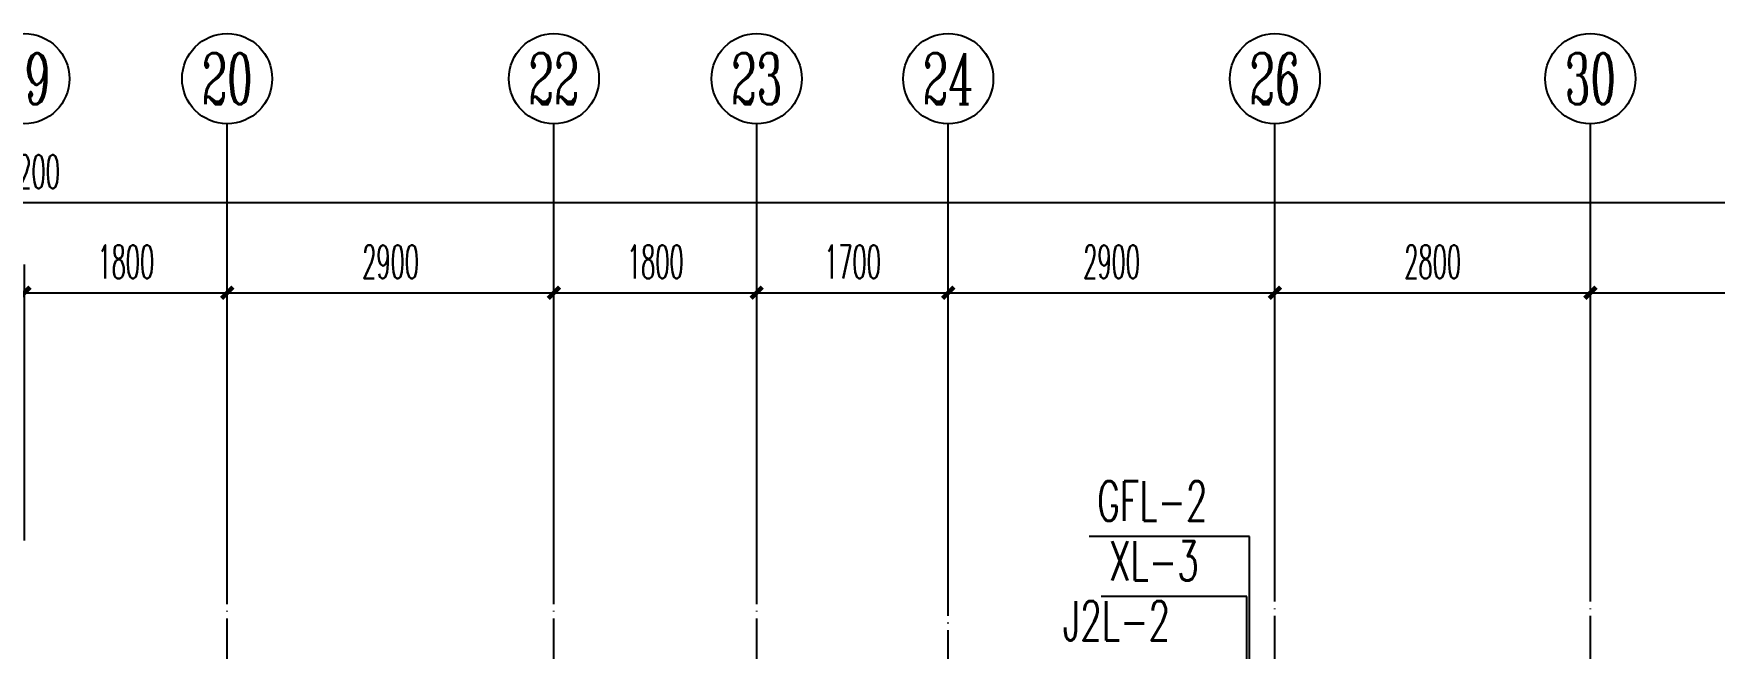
# Model space of a CAD drawing. Extents: x 27938 to 1507990, y 110129 to 923079.
# Drawn here: x 852999 to 867918, y 454925 to 460382 of the extents above; entities that cross this region are included whole.
import ezdxf
from ezdxf.enums import TextEntityAlignment as Align

# ---------------------------------------------------------------- set-up
doc = ezdxf.new("R2010")
doc.units = 0
doc.header["$LTSCALE"] = 1000
doc.header["$MEASUREMENT"] = 0
doc.linetypes.add('DOTE', pattern=[2.42, 2, -0.2, 0.02, -0.2])
for name, color, linetype in [('AXIS', 3, 'Continuous'), ('AXIS_TEXT', 7, 'Continuous'), ('DIM_不分区消火栓', 1, 'Continuous'), ('DIM_管井排水', 5, 'Continuous'), ('DIM_给水', 3, 'Continuous'), ('DOTE', 1, 'Continuous')]:
    doc.layers.add(name, color=color, linetype=linetype)
doc.styles.add('_TCH_AXIS', font='COMPLEX', dxfattribs={"bigfont": 'GBCBIG'})
doc.styles.add('_TCH_DIM_T3', font='SIMPLEX.shx', dxfattribs={"width": 0.494118, "bigfont": 'GBCBIG.shx'})
doc.styles.add('_TWT_SERIAL', font='SIMPLEX', dxfattribs={"width": 0.8, "height": 3.5, "bigfont": 'HZTXT'})
doc.styles.add('COMPLEX', font='COMPLEX')
doc.dimstyles.new('_TCH_ARCH&&100', dxfattribs={"dimtxt": 297.5, "dimasz": 100, "dimexe": 250, "dimexo": 300, "dimgap": 126.25, "dimtad": 1, "dimdec": 0, "dimzin": 0, "dimdsep": 46, "dimtxsty": '_TCH_DIM_T3', "dimblk": 'ARCHTICK', "dimcen": 0.09, "dimclrt": 4, "dimazin": 2, "dimtfac": 1, "dimtdec": 0, "dimtix": 1, "dimtmove": 2, "dimatfit": 3, "dimfxl": 100, "dimtolj": 1, "dimtzin": 0, "dimarcsym": 0})

# ---------------------------------------------------------------- blocks, each defined once
blk = doc.blocks.new('GDGDGDSDA')
at = {"layer": 'DOTE', "color": 0, "linetype": 'DOTE', "ltscale": 0.3}
for p, q in [((446135, 367858), (446135, 376108)), ((449035, 367858), (449035, 376108)), ((450835, 367858), (450835, 376108)), ((452535, 370658), (452535, 376108)), ((455435, 370059), (455435, 376108)), ((458235, 370059), (458235, 376108))]:
    blk.add_line(p, q, dxfattribs=at)
blk = doc.blocks.new('_ArchTick')
at = {"color": 0, "linetype": 'ByBlock', "const_width": 0.4}
blk.add_lwpolyline([(-0.5, -0.5), (0.5, 0.5)], dxfattribs=at)
blk = doc.blocks.new('*D1004')
at = {"layer": 'AXIS', "color": 0, "lineweight": -2}
for p, q in [((866817, 455882), (866817, 458332)), ((869717, 455882), (869717, 458332)), ((866817, 458082), (869717, 458082))]:
    blk.add_line(p, q, dxfattribs=at)
at = {"layer": 'Defpoints', "color": 0}
for p in [(869717, 458082), (866817, 455582), (869717, 455582)]:
    blk.add_point(p, dxfattribs=at)
at = {"layer": 'AXIS', "color": 0, "lineweight": -2, "xscale": 100, "yscale": 100, "zscale": 100, "rotation": 180}
blk.add_blockref('_ArchTick', (866817, 458082), dxfattribs=at)
at = {"layer": 'AXIS', "color": 0, "lineweight": -2, "xscale": 100, "yscale": 100, "zscale": 100}
blk.add_blockref('_ArchTick', (869717, 458082), dxfattribs=at)
at = {"layer": 'AXIS', "color": 4, "insert": (868267, 458357), "char_height": 297.5, "attachment_point": 5, "style": '_TCH_DIM_T3'}
blk.add_mtext('\\A1;2900', dxfattribs=at)
blk = doc.blocks.new('*D1005')
at = {"layer": 'AXIS', "color": 0, "lineweight": -2}
for p, q in [((864017, 455882), (864017, 458332)), ((866817, 455882), (866817, 458332)), ((864017, 458082), (866817, 458082))]:
    blk.add_line(p, q, dxfattribs=at)
at = {"layer": 'Defpoints', "color": 0}
for p in [(866817, 458082), (864017, 455582), (866817, 455582)]:
    blk.add_point(p, dxfattribs=at)
at = {"layer": 'AXIS', "color": 0, "lineweight": -2, "xscale": 100, "yscale": 100, "zscale": 100, "rotation": 180}
blk.add_blockref('_ArchTick', (864017, 458082), dxfattribs=at)
at = {"layer": 'AXIS', "color": 0, "lineweight": -2, "xscale": 100, "yscale": 100, "zscale": 100}
blk.add_blockref('_ArchTick', (866817, 458082), dxfattribs=at)
at = {"layer": 'AXIS', "color": 4, "insert": (865417, 458357), "char_height": 297.5, "attachment_point": 5, "style": '_TCH_DIM_T3'}
blk.add_mtext('\\A1;2800', dxfattribs=at)
blk = doc.blocks.new('*D1006')
at = {"layer": 'AXIS', "color": 0, "lineweight": -2}
for p, q in [((861117, 455882), (861117, 458332)), ((864017, 455882), (864017, 458332)), ((861117, 458082), (864017, 458082))]:
    blk.add_line(p, q, dxfattribs=at)
at = {"layer": 'Defpoints', "color": 0}
for p in [(864017, 458082), (861117, 455582), (864017, 455582)]:
    blk.add_point(p, dxfattribs=at)
at = {"layer": 'AXIS', "color": 0, "lineweight": -2, "xscale": 100, "yscale": 100, "zscale": 100, "rotation": 180}
blk.add_blockref('_ArchTick', (861117, 458082), dxfattribs=at)
at = {"layer": 'AXIS', "color": 0, "lineweight": -2, "xscale": 100, "yscale": 100, "zscale": 100}
blk.add_blockref('_ArchTick', (864017, 458082), dxfattribs=at)
at = {"layer": 'AXIS', "color": 4, "insert": (862567, 458357), "char_height": 297.5, "attachment_point": 5, "style": '_TCH_DIM_T3'}
blk.add_mtext('\\A1;2900', dxfattribs=at)
blk = doc.blocks.new('*D1007')
at = {"layer": 'AXIS', "color": 0, "lineweight": -2}
for p, q in [((859417, 455882), (859417, 458332)), ((861117, 455882), (861117, 458332)), ((859417, 458082), (861117, 458082))]:
    blk.add_line(p, q, dxfattribs=at)
at = {"layer": 'Defpoints', "color": 0}
for p in [(861117, 458082), (859417, 455582), (861117, 455582)]:
    blk.add_point(p, dxfattribs=at)
at = {"layer": 'AXIS', "color": 0, "lineweight": -2, "xscale": 100, "yscale": 100, "zscale": 100, "rotation": 180}
blk.add_blockref('_ArchTick', (859417, 458082), dxfattribs=at)
at = {"layer": 'AXIS', "color": 0, "lineweight": -2, "xscale": 100, "yscale": 100, "zscale": 100}
blk.add_blockref('_ArchTick', (861117, 458082), dxfattribs=at)
at = {"layer": 'AXIS', "color": 4, "insert": (860267, 458357), "char_height": 297.5, "attachment_point": 5, "style": '_TCH_DIM_T3'}
blk.add_mtext('\\A1;1700', dxfattribs=at)
blk = doc.blocks.new('*D1008')
at = {"layer": 'AXIS', "color": 0, "lineweight": -2}
for p, q in [((857617, 455882), (857617, 458332)), ((859417, 455882), (859417, 458332)), ((857617, 458082), (859417, 458082))]:
    blk.add_line(p, q, dxfattribs=at)
at = {"layer": 'Defpoints', "color": 0}
for p in [(859417, 458082), (857617, 455582), (859417, 455582)]:
    blk.add_point(p, dxfattribs=at)
at = {"layer": 'AXIS', "color": 0, "lineweight": -2, "xscale": 100, "yscale": 100, "zscale": 100, "rotation": 180}
blk.add_blockref('_ArchTick', (857617, 458082), dxfattribs=at)
at = {"layer": 'AXIS', "color": 0, "lineweight": -2, "xscale": 100, "yscale": 100, "zscale": 100}
blk.add_blockref('_ArchTick', (859417, 458082), dxfattribs=at)
at = {"layer": 'AXIS', "color": 4, "insert": (858517, 458357), "char_height": 297.5, "attachment_point": 5, "style": '_TCH_DIM_T3'}
blk.add_mtext('\\A1;1800', dxfattribs=at)
blk = doc.blocks.new('*D1009')
at = {"layer": 'AXIS', "color": 0, "lineweight": -2}
for p, q in [((854717, 455882), (854717, 458332)), ((857617, 455882), (857617, 458332)), ((854717, 458082), (857617, 458082))]:
    blk.add_line(p, q, dxfattribs=at)
at = {"layer": 'Defpoints', "color": 0}
for p in [(857617, 458082), (854717, 455582), (857617, 455582)]:
    blk.add_point(p, dxfattribs=at)
at = {"layer": 'AXIS', "color": 0, "lineweight": -2, "xscale": 100, "yscale": 100, "zscale": 100, "rotation": 180}
blk.add_blockref('_ArchTick', (854717, 458082), dxfattribs=at)
at = {"layer": 'AXIS', "color": 0, "lineweight": -2, "xscale": 100, "yscale": 100, "zscale": 100}
blk.add_blockref('_ArchTick', (857617, 458082), dxfattribs=at)
at = {"layer": 'AXIS', "color": 4, "insert": (856167, 458357), "char_height": 297.5, "attachment_point": 5, "style": '_TCH_DIM_T3'}
blk.add_mtext('\\A1;2900', dxfattribs=at)
blk = doc.blocks.new('*D1010')
at = {"layer": 'AXIS', "color": 0, "lineweight": -2}
for p, q in [((852917, 455882), (852917, 458332)), ((854717, 455882), (854717, 458332)), ((852917, 458082), (854717, 458082))]:
    blk.add_line(p, q, dxfattribs=at)
at = {"layer": 'Defpoints', "color": 0}
for p in [(854717, 458082), (852917, 455582), (854717, 455582)]:
    blk.add_point(p, dxfattribs=at)
at = {"layer": 'AXIS', "color": 0, "lineweight": -2, "xscale": 100, "yscale": 100, "zscale": 100, "rotation": 180}
blk.add_blockref('_ArchTick', (852917, 458082), dxfattribs=at)
at = {"layer": 'AXIS', "color": 0, "lineweight": -2, "xscale": 100, "yscale": 100, "zscale": 100}
blk.add_blockref('_ArchTick', (854717, 458082), dxfattribs=at)
at = {"layer": 'AXIS', "color": 4, "insert": (853817, 458357), "char_height": 297.5, "attachment_point": 5, "style": '_TCH_DIM_T3'}
blk.add_mtext('\\A1;1800', dxfattribs=at)
blk = doc.blocks.new('*D1023')
at = {"layer": 'AXIS', "color": 0, "lineweight": -2}
for p, q in [((827817, 455882), (827817, 459132)), ((878017, 455882), (878017, 459132)), ((827817, 458882), (878017, 458882))]:
    blk.add_line(p, q, dxfattribs=at)
at = {"layer": 'Defpoints', "color": 0}
for p in [(878017, 458882), (827817, 455582), (878017, 455582)]:
    blk.add_point(p, dxfattribs=at)
at = {"layer": 'AXIS', "color": 0, "lineweight": -2, "xscale": 100, "yscale": 100, "zscale": 100, "rotation": 180}
blk.add_blockref('_ArchTick', (827817, 458882), dxfattribs=at)
at = {"layer": 'AXIS', "color": 0, "lineweight": -2, "xscale": 100, "yscale": 100, "zscale": 100}
blk.add_blockref('_ArchTick', (878017, 458882), dxfattribs=at)
at = {"layer": 'AXIS', "color": 4, "insert": (852917, 459157), "char_height": 297.5, "attachment_point": 5, "style": '_TCH_DIM_T3'}
blk.add_mtext('\\A1;50200', dxfattribs=at)
blk = doc.blocks.new('_AXISO')
at = {"color": 0}
blk.add_circle((0, 0), 0.5, dxfattribs=at)
at = {"layer": 'AXIS_TEXT', "color": 0, "style": 'COMPLEX', "width": 1.041667}
blk.add_attdef('A', text='', height=0.56, dxfattribs=at).set_placement((-0.25, -0.28), (0.25, -0.28), align=Align.FIT)

msp = doc.modelspace()

# ---------------------------------------------------------------- linework, layer by layer
at = {"layer": 'AXIS', "color": 8}
for p, q in [((854716.6, 455582.1), (854716.6, 459582.1)), ((857616.6, 455582.1), (857616.6, 459582.1)), ((859416.6, 455582.1), (859416.6, 459582.1)), ((861116.6, 455582.1), (861116.6, 459582.1)), ((864016.6, 455582.1), (864016.6, 459582.1)), ((866816.6, 455582.1), (866816.6, 459582.1))]:
    msp.add_line(p, q, dxfattribs=at)
at = {"layer": 'DIM_不分区消火栓'}
for p, q in [((863766.6, 455387), (862473.6, 455387)), ((863766.6, 453332.1), (863766.6, 455387))]:
    msp.add_line(p, q, dxfattribs=at)
at = {"layer": 'DIM_管井排水'}
for p, q in [((863791.6, 455918.8), (862369, 455918.8)), ((863791.6, 452157.1), (863791.6, 455918.8))]:
    msp.add_line(p, q, dxfattribs=at)

# ---------------------------------------------------------------- block references
at = {"layer": 'AXIS', "color": 8}
ref = msp.add_blockref('_AXISO', (852916.6, 459982.1), dxfattribs=dict(at, xscale=800, yscale=800, zscale=800))
ref.add_attrib('A', '19', dxfattribs={"layer": 'AXIS_TEXT', "color": 8, "ltscale": 0.5, "height": 452.55, "style": '_TCH_AXIS', "width": 0.724138}).set_placement((852690.3, 459755.8), (853142.9, 459755.8), align=Align.FIT)
ref = msp.add_blockref('_AXISO', (854716.6, 459982.1), dxfattribs=dict(at, xscale=800, yscale=800, zscale=800))
ref.add_attrib('A', '20', dxfattribs={"layer": 'AXIS_TEXT', "color": 8, "ltscale": 0.5, "height": 452.55, "style": '_TCH_AXIS', "width": 0.617647}).set_placement((854490.3, 459755.8), (854942.9, 459755.8), align=Align.FIT)
ref = msp.add_blockref('_AXISO', (857616.6, 459982.1), dxfattribs=dict(at, xscale=800, yscale=800, zscale=800))
ref.add_attrib('A', '22', dxfattribs={"layer": 'AXIS_TEXT', "color": 8, "ltscale": 0.5, "height": 452.55, "style": '_TCH_AXIS', "width": 0.617647}).set_placement((857390.3, 459755.8), (857842.9, 459755.8), align=Align.FIT)
ref = msp.add_blockref('_AXISO', (859416.6, 459982.1), dxfattribs=dict(at, xscale=800, yscale=800, zscale=800))
ref.add_attrib('A', '23', dxfattribs={"layer": 'AXIS_TEXT', "color": 8, "ltscale": 0.5, "height": 452.55, "style": '_TCH_AXIS', "width": 0.617647}).set_placement((859190.3, 459755.8), (859642.9, 459755.8), align=Align.FIT)
ref = msp.add_blockref('_AXISO', (861116.6, 459982.1), dxfattribs=dict(at, xscale=800, yscale=800, zscale=800))
ref.add_attrib('A', '24', dxfattribs={"layer": 'AXIS_TEXT', "color": 8, "ltscale": 0.5, "height": 452.55, "style": '_TCH_AXIS', "width": 0.583333}).set_placement((860890.3, 459755.8), (861342.9, 459755.8), align=Align.FIT)
ref = msp.add_blockref('_AXISO', (864016.6, 459982.1), dxfattribs=dict(at, xscale=800, yscale=800, zscale=800))
ref.add_attrib('A', '26', dxfattribs={"layer": 'AXIS_TEXT', "color": 8, "ltscale": 0.5, "height": 452.55, "style": '_TCH_AXIS', "width": 0.617647}).set_placement((863790.3, 459755.8), (864242.9, 459755.8), align=Align.FIT)
ref = msp.add_blockref('_AXISO', (866816.6, 459982.1), dxfattribs=dict(at, xscale=800, yscale=800, zscale=800))
ref.add_attrib('A', '30', dxfattribs={"layer": 'AXIS_TEXT', "color": 8, "ltscale": 0.5, "height": 452.55, "style": '_TCH_AXIS', "width": 0.636364}).set_placement((866590.3, 459755.8), (867042.9, 459755.8), align=Align.FIT)
at = {"layer": 'DOTE', "color": 169}
msp.add_blockref('GDGDGDSDA', (408581.8, 79473.8), dxfattribs=at)

# ---------------------------------------------------------------- texts
at = {"layer": 'DIM_不分区消火栓', "color": 7, "style": '_TWT_SERIAL', "width": 0.64}
msp.add_text('XL-3', height=350, dxfattribs=at).set_placement((862543.6, 455527))
at = {"layer": 'DIM_管井排水', "color": 7, "style": '_TWT_SERIAL', "width": 0.64}
msp.add_text('GFL-2', height=350, dxfattribs=at).set_placement((862439, 456058.8))
at = {"layer": 'DIM_给水', "color": 7, "style": '_TWT_SERIAL', "width": 0.64}
msp.add_text('J2L-2', height=350, dxfattribs=at).set_placement((862135, 454995.5))

# ---------------------------------------------------------------- dimensions: what is measured, and where the dimension line sits
at = {"layer": 'AXIS', "color": 8}
for p1, p2, distance, picture, middle in [((827816.6, 455582.1), (878016.6, 455582.1), 3300, '*D1023', (852916.6, 459157.1)), ((852916.6, 455582.1), (854716.6, 455582.1), 2500, '*D1010', (853816.6, 458357.1)), ((854716.6, 455582.1), (857616.6, 455582.1), 2500, '*D1009', (856166.6, 458357.1)), ((857616.6, 455582.1), (859416.6, 455582.1), 2500, '*D1008', (858516.6, 458357.1)), ((859416.6, 455582.1), (861116.6, 455582.1), 2500, '*D1007', (860266.6, 458357.1)), ((861116.6, 455582.1), (864016.6, 455582.1), 2500, '*D1006', (862566.6, 458357.1)), ((864016.6, 455582.1), (866816.6, 455582.1), 2500, '*D1005', (865416.6, 458357.1)), ((866816.6, 455582.1), (869716.6, 455582.1), 2500, '*D1004', (868266.6, 458357.1))]:
    dim = msp.add_aligned_dim(p1=p1, p2=p2, distance=distance, dimstyle='_TCH_ARCH&&100', dxfattribs=at)
    dim.commit()
    dim.dimension.update_dxf_attribs({"geometry": picture, "text_midpoint": middle})

doc.saveas('drawing.dxf')
